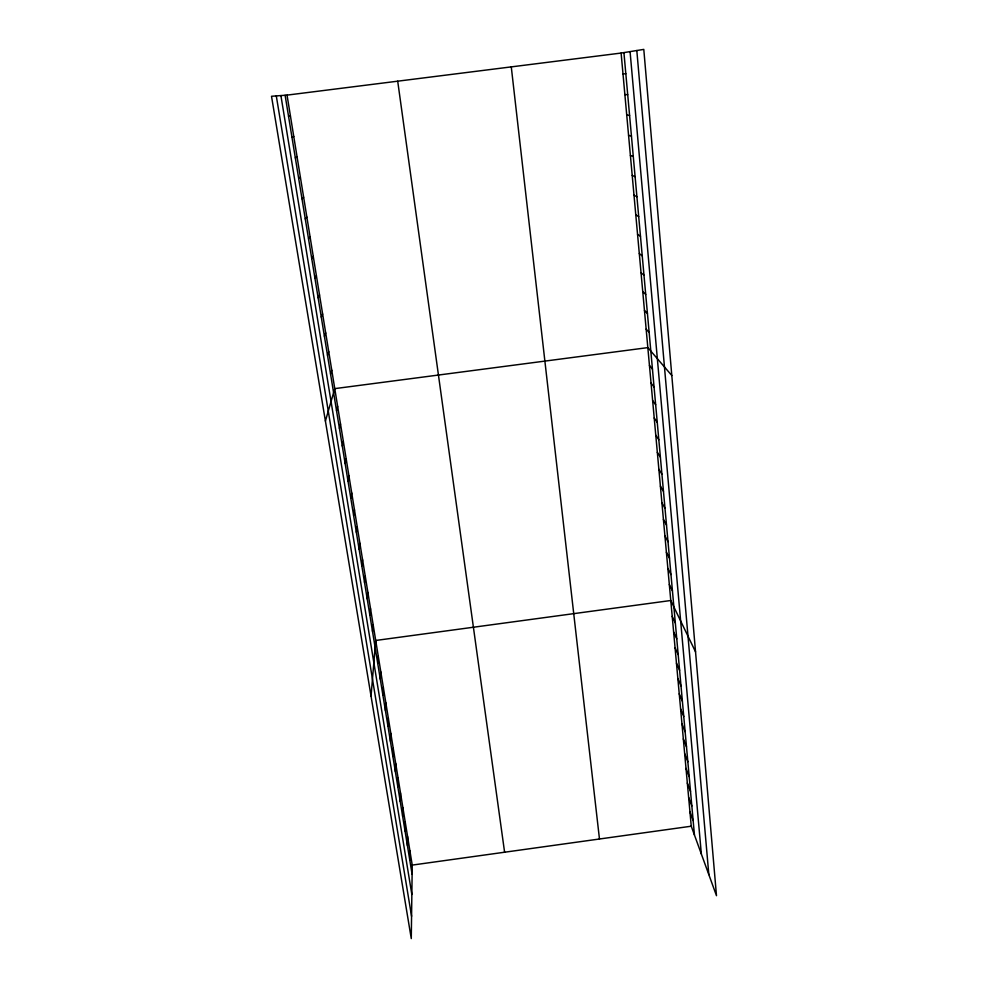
<?xml version="1.0" encoding="UTF-8"?>
<svg xmlns="http://www.w3.org/2000/svg" width="988" height="988" viewBox="0 0 988 988"><rect width="100%" height="100%" fill="white"/><g stroke="black" fill="none" stroke-linecap="round" stroke-linejoin="round"><path stroke-width="1.48" d="M287.039 95.12L412.231 865.093L411.28 938.6L271.515 96.268L287.039 95.12L621.106 53.056L643.793 49.4L716.485 895.696L691.254 826.215L621.106 53.056M409.773 859.992L409.909 850.878M407.414 845.543L407.587 836.552M405.043 830.97L405.241 822.127M402.647 816.298L402.882 807.604M400.239 801.527L400.498 792.956M397.806 786.633L398.102 778.223M395.361 771.628L395.682 763.366M392.903 756.512L393.249 748.398M390.421 741.284L390.803 733.331M387.914 725.933L388.333 718.14M385.394 710.471L385.851 702.839M382.85 694.897L383.344 687.426M380.294 679.201L380.812 671.889M377.712 663.38L378.268 656.23M371.043 696.095L375.699 640.471L670.778 600.506L695.54 651.845M372.501 631.381L373.118 624.577M369.858 615.191L370.512 608.559M367.203 598.876L367.894 592.43M364.523 582.426L365.251 576.165M361.818 565.852L362.584 559.776M359.101 549.155L359.904 543.264M356.359 532.322L357.199 526.616M353.593 515.353L354.47 509.845M350.802 498.236L351.716 492.938M347.986 480.995L348.949 475.895M345.158 463.619L346.158 458.716M342.305 446.094L343.342 441.401M339.427 428.434L340.502 423.951M336.513 410.625L337.637 406.364M325.41 421.061L334.759 388.63L647.832 347.615L671.803 375.502M330.548 374.02L331.758 370.204M327.485 355.211L328.745 351.629M324.397 336.241L325.694 332.894M321.273 317.099L322.619 313.999M318.124 297.808L319.532 294.943M314.95 278.344L316.407 275.726M311.751 258.708L313.258 256.349M308.528 238.898L310.071 236.799M305.267 218.916L306.873 217.088M301.982 198.761L303.637 197.205M298.672 178.433L300.377 177.136M295.326 157.907L297.079 156.907M291.954 137.209L293.769 136.492M288.545 116.337L290.41 115.892M412.231 865.093L691.254 826.215M622.996 73.902L625.824 73.742M624.873 94.564L627.713 94.7M626.725 115.053L629.578 115.473M628.566 135.356L631.443 136.048M630.393 155.487L633.283 156.45M632.209 175.444L635.099 176.679M634 195.229L636.902 196.736M635.778 214.841L638.705 216.607M637.544 234.292L640.471 236.317M639.298 253.57L642.237 255.855M641.027 272.7L643.978 275.232M642.756 291.658L645.72 294.436M644.46 310.467L647.436 313.48M646.152 329.115L649.128 332.363M649.449 365.412L652.451 369.117M651.043 383.072L654.056 387M652.636 400.597L655.662 404.734M654.217 417.986L657.242 422.321M655.785 435.226L658.811 439.784M657.329 452.343L660.379 457.098M658.873 469.312L661.923 474.265M660.404 486.158L663.467 491.308M661.923 502.88L664.986 508.227M663.43 519.466L666.492 524.999M664.912 535.928L667.999 541.646M666.394 552.255L669.481 558.158M667.876 568.458L670.963 574.547M669.333 584.55L672.433 590.812M672.211 616.351L675.323 622.959M673.643 632.073L676.755 638.853M675.063 647.683L678.188 654.624M676.459 663.17L679.596 670.284M677.854 678.546L680.991 685.82M679.238 693.798L682.387 701.233M680.621 708.952L683.758 716.535M681.979 723.982L685.129 731.725M683.338 738.913L686.487 746.805M684.684 753.721L687.833 761.773M686.018 768.429L689.179 776.617M687.339 783.027L690.513 791.376M688.661 797.526L691.822 806.01M689.957 811.926L693.131 820.534M280.901 95.564L411.848 894.461M276.294 95.91L411.576 916.271M285.112 95.256L412.107 874.355M397.707 81.189L504.596 852.224M511.278 66.888L599.469 838.997M630.072 51.611L701.344 853.978M623.922 52.611L694.441 834.971M636.815 50.524L708.828 874.59"/></g></svg>
